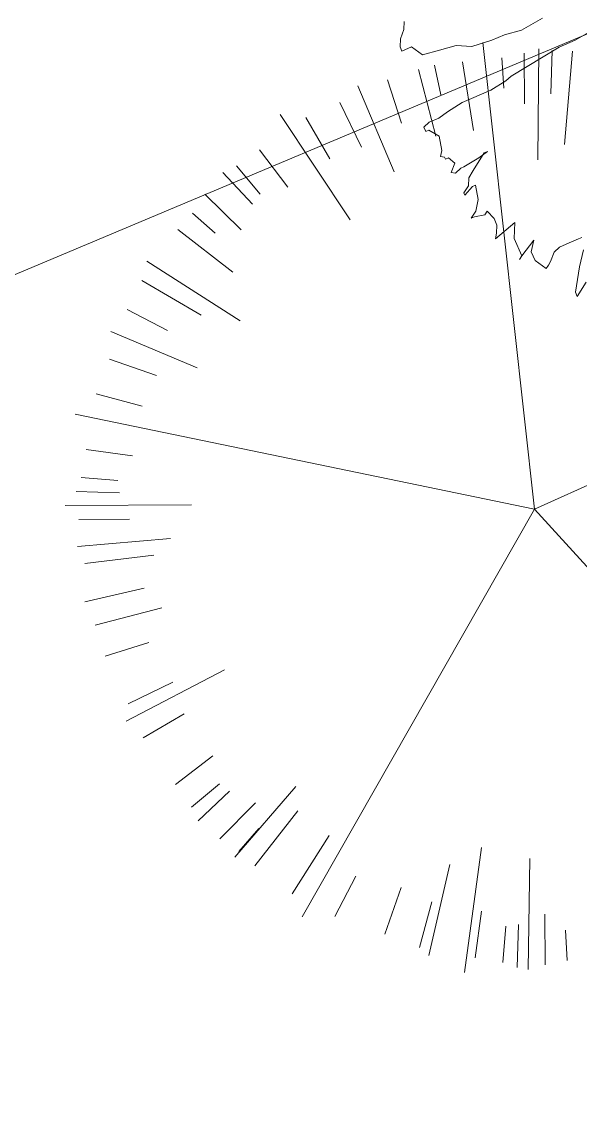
# Model space of a CAD drawing. Header units: millimetres. Extents: x 2402294 to 3337895, y 3394997 to 3969149.
# Drawn here: x 2493435 to 2495255, y 3448376 to 3451932 of the extents above; entities that cross this region are included whole.
import ezdxf

# ---------------------------------------------------------------- set-up
doc = ezdxf.new("R2010")
doc.units = ezdxf.units.MM
doc.header["$MEASUREMENT"] = 0
doc.layers.add('electrical poles', color=10, linetype='Continuous', lineweight=5)
doc.layers.add('greenery', color=82, linetype='Continuous', lineweight=5)

# ---------------------------------------------------------------- blocks, each defined once
blk = doc.blocks.new('PLANT-48-flat-7-flat-1-flat-1-flat-1')
at = {"layer": 'greenery', "ltscale": 5}
for p, q in [((35.7, -18.7), (-132.5, 1501.4)), ((1.4, 1466.6), (2.7, 1301.2)), ((45.9, 1119.4), (49.2, 1481.2)), ((92.6, 1475.1), (88.4, 1334.2)), ((133.8, 1169.2), (158.9, 1473)), ((-290, 1427.9), (-269.4, 1330.9)), ((-199.6, 1439), (-162.8, 1215.3)), ((-71, 1451.8), (-64.9, 1352.8)), ((-342.8, 1413.6), (-286, 1195.8)), ((-421.5, 1080), (-540.5, 1360.6)), ((-443.1, 1380.4), (-398.5, 1238.9)), ((-598.6, 1306.3), (-528.2, 1160.7)), ((-565.2, 924), (-793.6, 1266.4)), ((-709.3, 1256.9), (-631.8, 1123)), ((-861.1, 1152), (-768.4, 1030.4)), ((-980.3, 1077.8), (-883.7, 975.2)), ((-935.9, 1099.2), (-859, 1007.8)), ((-1038.8, 1007.3), (-921, 891.3)), ((-1079.5, 945.6), (-1005.2, 880)), ((-1126.5, 892.5), (-947.6, 753)), ((-923.3, 594.2), (-1228.2, 789.1)), ((-1244.7, 726.4), (-1050.6, 612.6)), ((-1292.2, 632.1), (-1160.6, 563.5)), ((35.7, -18.7), (1429.5, 611)), ((-1063.8, 441.7), (-1344.9, 559.4)), ((-1349.7, 469.7), (-1197, 416.5)), ((-1393.1, 356.5), (-1243.6, 316.6)), ((35.7, -18.7), (-1462, 291.1)), ((-1426.3, 175), (-1274.8, 154.5)), ((-1441.8, 84.7), (-1322.8, 74.5)), ((-1458.1, 38.2), (-1317.2, 34)), ((-1082.5, -4.3), (-1494, -7.5)), ((35.7, -18.7), (-721.8, -1347.4)), ((35.7, -18.7), (1065.3, -1149.7)), ((-1449.6, -53), (-1284.3, -51.8)), ((-1150.6, -114), (-1454.2, -140.4)), ((-1430.4, -196.2), (-1205.3, -168.3)), ((-1430.2, -320.4), (-1236.8, -276.1)), ((-1396.6, -397.2), (-1178.8, -340.4)), ((-1363.4, -497.5), (-1221.9, -452.9)), ((-974.6, -542.7), (-1295.8, -709.3)), ((-1289.3, -653), (-1143.7, -582.6)), ((-1239.9, -763.7), (-1106, -686.2)), ((-1135, -915.5), (-1013.4, -822.8)), ((-1082.2, -990.3), (-990.8, -913.4)), ((-742, -922.1), (-940.8, -1153.1)), ((-1060.8, -1034.7), (-958.2, -938.1)), ((-990.3, -1093.2), (-874.3, -975.4)), ((-875.5, -1180.9), (-736.1, -1002)), ((-928.7, -1133.9), (-863, -1059.6)), ((-754.5, -1271.8), (-633.9, -1081.8)), ((-136.7, -1121), (-192.2, -1528.8)), ((19.9, -1156.6), (14.9, -1518.4)), ((-240.3, -1176.3), (-308.9, -1473.3)), ((-615.1, -1346.6), (-546.5, -1215)), ((-452.7, -1404.1), (-399.5, -1251.4)), ((-339.5, -1447.5), (-299.6, -1298)), ((-158, -1480.7), (-137.5, -1329.2)), ((70, -1504), (68.7, -1338.7)), ((-67.7, -1496.2), (-57.5, -1377.2)), ((-21.3, -1512.5), (-17, -1371.6)), ((142.4, -1489.2), (136.3, -1390.2))]:
    blk.add_line(p, q, dxfattribs=at)
blk = doc.blocks.new('tr-flat-4-flat-1-flat-1-flat-1')
at = {"layer": 'greenery', "color": 3, "ltscale": 5}
for p, q in [((472859.3, -1754325.4), (472858.3, -1754351.2)), ((472859.3, -1754325.4), (472858.3, -1754351.2)), ((473241.3, -1754353.2), (473310.6, -1754314.4)), ((473241.3, -1754353.2), (473310.6, -1754314.4)), ((472858.3, -1754351.2), (472846.9, -1754381.6)), ((472858.3, -1754351.2), (472846.9, -1754381.6)), ((473186.4, -1754368.7), (473241.3, -1754353.2)), ((473186.4, -1754368.7), (473241.3, -1754353.2)), ((473475.2, -1754352.5), (473416.2, -1754386.7)), ((473475.2, -1754352.5), (473416.2, -1754386.7)), ((472846.9, -1754381.6), (472845.9, -1754407.5)), ((472846.9, -1754381.6), (472845.9, -1754407.5)), ((472846.9, -1754381.6), (472846.9, -1754381.6)), ((472846.9, -1754381.6), (472846.9, -1754381.6)), ((473079.8, -1754406.8), (473145, -1754386.8)), ((473079.8, -1754406.8), (473145, -1754386.8)), ((473145, -1754386.8), (473186.4, -1754368.7)), ((473145, -1754386.8), (473186.4, -1754368.7)), ((473416.2, -1754386.7), (473364.5, -1754409.4)), ((473416.2, -1754386.7), (473364.5, -1754409.4)), ((472845.9, -1754407.5), (472852.1, -1754421.7)), ((472845.9, -1754407.5), (472845.9, -1754407.5)), ((472845.9, -1754407.5), (472852.1, -1754421.7)), ((472845.9, -1754407.5), (472845.9, -1754407.5)), ((472852.1, -1754421.7), (472883.1, -1754408.1)), ((472852.1, -1754421.7), (472883.1, -1754408.1)), ((472852.1, -1754421.7), (472852.1, -1754421.7)), ((472852.1, -1754421.7), (472852.1, -1754421.7)), ((472883.1, -1754408.1), (472919.4, -1754434.6)), ((472883.1, -1754408.1), (472919.4, -1754434.6)), ((472919.4, -1754434.6), (472974.2, -1754419.1)), ((472919.4, -1754434.6), (472974.2, -1754419.1)), ((472974.2, -1754419.1), (473029.1, -1754403.6)), ((472974.2, -1754419.1), (473029.1, -1754403.6)), ((473029.1, -1754403.6), (473079.8, -1754406.8)), ((473029.1, -1754403.6), (473079.8, -1754406.8)), ((473364.5, -1754409.4), (473208.2, -1754503.1)), ((473364.5, -1754409.4), (473208.2, -1754503.1)), ((473208.2, -1754503.1), (473190.6, -1754519.2)), ((473208.2, -1754503.1), (473190.6, -1754519.2)), ((473190.6, -1754519.2), (473142, -1754549)), ((473190.6, -1754519.2), (473142, -1754549)), ((473142, -1754549), (473048.8, -1754589.7)), ((473142, -1754549), (473048.8, -1754589.7)), ((473048.8, -1754589.7), (473000.2, -1754619.4)), ((473048.8, -1754589.7), (473000.2, -1754619.4)), ((472972.2, -1754640.1), (472941.2, -1754653.7)), ((472972.2, -1754640.1), (472941.2, -1754653.7)), ((473000.2, -1754619.4), (472972.2, -1754640.1)), ((473000.2, -1754619.4), (472972.2, -1754640.1)), ((472941.2, -1754653.7), (472923.6, -1754669.8)), ((472941.2, -1754653.7), (472923.6, -1754669.8)), ((472923.6, -1754669.8), (472929.8, -1754684)), ((472923.6, -1754669.8), (472923.6, -1754669.8)), ((472923.6, -1754669.8), (472929.8, -1754684)), ((472923.6, -1754669.8), (472923.6, -1754669.8)), ((472929.8, -1754684), (472940.1, -1754679.5)), ((472929.8, -1754684), (472940.1, -1754679.5)), ((472940.1, -1754679.5), (472973.3, -1754698.9)), ((472940.1, -1754679.5), (472940.1, -1754679.5)), ((472940.1, -1754679.5), (472973.3, -1754698.9)), ((472940.1, -1754679.5), (472940.1, -1754679.5)), ((472973.3, -1754698.9), (472981.6, -1754746.1)), ((472973.3, -1754698.9), (472981.6, -1754746.1)), ((472981.6, -1754746.1), (472977.4, -1754764.8)), ((472981.6, -1754746.1), (472977.4, -1754764.8)), ((473102.7, -1754769.3), (473130.6, -1754748.6)), ((473102.7, -1754769.3), (473130.6, -1754748.6)), ((473130.6, -1754748.6), (473120.3, -1754753.1)), ((473130.6, -1754748.6), (473120.3, -1754753.1)), ((472977.4, -1754764.8), (472990.9, -1754767.4)), ((472977.4, -1754764.8), (472977.4, -1754764.8)), ((472977.4, -1754764.8), (472990.9, -1754767.4)), ((472977.4, -1754764.8), (472977.4, -1754764.8)), ((472990.9, -1754767.4), (472994, -1754774.5)), ((472990.9, -1754767.4), (472994, -1754774.5)), ((472994, -1754774.5), (473004.3, -1754770)), ((472994, -1754774.5), (473004.3, -1754770)), ((473004.3, -1754770), (473024, -1754786.8)), ((473004.3, -1754770), (473024, -1754786.8)), ((473024, -1754786.8), (473012.6, -1754817.1)), ((473024, -1754786.8), (473012.6, -1754817.1)), ((473054, -1754799), (473102.7, -1754769.3)), ((473054, -1754799), (473102.7, -1754769.3)), ((473120.3, -1754753.1), (473084, -1754811.3)), ((473120.3, -1754753.1), (473084, -1754811.3)), ((473012.6, -1754817.1), (473026.1, -1754819.7)), ((473012.6, -1754817.1), (473026.1, -1754819.7)), ((473026.1, -1754819.7), (473043.7, -1754803.6)), ((473026.1, -1754819.7), (473043.7, -1754803.6)), ((473043.7, -1754803.6), (473054, -1754799)), ((473043.7, -1754803.6), (473054, -1754799)), ((473084, -1754811.3), (473069.6, -1754834.6)), ((473084, -1754811.3), (473069.6, -1754834.6)), ((473069.6, -1754834.6), (473068.5, -1754860.4)), ((473069.6, -1754834.6), (473068.5, -1754860.4)), ((473082, -1754863), (473092.3, -1754858.5)), ((473082, -1754863), (473092.3, -1754858.5)), ((473092.3, -1754858.5), (473100.6, -1754905.7)), ((473092.3, -1754858.5), (473100.6, -1754905.7)), ((473068.5, -1754860.4), (473054, -1754883.7)), ((473068.5, -1754860.4), (473054, -1754883.7)), ((473054, -1754883.7), (473057.2, -1754890.8)), ((473054, -1754883.7), (473057.2, -1754890.8)), ((473057.2, -1754890.8), (473082, -1754863)), ((473057.2, -1754890.8), (473082, -1754863)), ((473100.6, -1754905.7), (473092.4, -1754943.1)), ((473100.6, -1754905.7), (473092.4, -1754943.1)), ((473092.4, -1754943.1), (473077.9, -1754966.4)), ((473092.4, -1754943.1), (473077.9, -1754966.4)), ((473077.9, -1754966.4), (473088.2, -1754961.9)), ((473077.9, -1754966.4), (473088.2, -1754961.9)), ((473088.2, -1754961.9), (473122.4, -1754955.4)), ((473088.2, -1754961.9), (473122.4, -1754955.4)), ((473122.4, -1754955.4), (473129.6, -1754943.8)), ((473122.4, -1754955.4), (473129.6, -1754943.8)), ((473129.6, -1754943.8), (473152.4, -1754967.7)), ((473129.6, -1754943.8), (473152.4, -1754967.7)), ((473152.4, -1754967.7), (473161.7, -1754989)), ((473152.4, -1754967.7), (473161.7, -1754989)), ((473156.6, -1755033.6), (473219.7, -1754980.6)), ((473156.6, -1755033.6), (473219.7, -1754980.6)), ((473161.7, -1754989), (473160.7, -1755014.8)), ((473161.7, -1754989), (473160.7, -1755014.8)), ((473219.7, -1754980.6), (473217.6, -1755032.3)), ((473219.7, -1754980.6), (473217.6, -1755032.3)), ((473160.7, -1755014.8), (473156.6, -1755033.6)), ((473160.7, -1755014.8), (473156.6, -1755033.6)), ((473217.6, -1755032.3), (473242.5, -1755089.2)), ((473217.6, -1755032.3), (473242.5, -1755089.2)), ((473396.7, -1755047.1), (473427.8, -1755033.6)), ((473396.7, -1755047.1), (473427.8, -1755033.6)), ((473427.8, -1755033.6), (473438.1, -1755029)), ((473427.8, -1755033.6), (473438.1, -1755029)), ((473242.5, -1755089.2), (473281.8, -1755038.1)), ((473242.5, -1755089.2), (473281.8, -1755038.1)), ((473281.8, -1755038.1), (473273.5, -1755075.6)), ((473281.8, -1755038.1), (473273.5, -1755075.6)), ((473348.1, -1755076.9), (473365.7, -1755060.7)), ((473348.1, -1755076.9), (473365.7, -1755060.7)), ((473365.7, -1755060.7), (473396.7, -1755047.1)), ((473365.7, -1755060.7), (473396.7, -1755047.1)), ((473443.3, -1755069.1), (473430.9, -1755125.3)), ((473443.3, -1755069.1), (473430.9, -1755125.3)), ((473235.2, -1755100.8), (473242.5, -1755089.2)), ((473242.5, -1755089.2), (473235.2, -1755100.8)), ((473235.2, -1755100.8), (473242.5, -1755089.2)), ((473242.5, -1755089.2), (473235.2, -1755100.8)), ((473273.5, -1755075.6), (473279.7, -1755089.8)), ((473273.5, -1755075.6), (473279.7, -1755089.8)), ((473279.7, -1755089.8), (473286, -1755104)), ((473279.7, -1755089.8), (473286, -1755104)), ((473286, -1755104), (473322.2, -1755130.5)), ((473286, -1755104), (473322.2, -1755130.5)), ((473329.4, -1755118.9), (473336.7, -1755107.2)), ((473329.4, -1755118.9), (473336.7, -1755107.2)), ((473336.7, -1755107.2), (473348.1, -1755076.9)), ((473336.7, -1755107.2), (473348.1, -1755076.9)), ((473322.2, -1755130.5), (473329.4, -1755118.9)), ((473322.2, -1755130.5), (473329.4, -1755118.9)), ((473430.9, -1755125.3), (473417.4, -1755207.4)), ((473430.9, -1755125.3), (473417.4, -1755207.4)), ((473430.9, -1755125.3), (473430.9, -1755125.3)), ((473430.9, -1755125.3), (473430.9, -1755125.3)), ((473423.7, -1755221.6), (473452.6, -1755175.1)), ((473423.7, -1755221.6), (473452.6, -1755175.1)), ((473417.4, -1755207.4), (473423.7, -1755221.6)), ((473417.4, -1755207.4), (473423.7, -1755221.6)), ((473423.7, -1755221.6), (473423.7, -1755221.6)), ((473423.7, -1755221.6), (473423.7, -1755221.6))]:
    blk.add_line(p, q, dxfattribs=at)

msp = doc.modelspace()

# ---------------------------------------------------------------- linework, layer by layer
at = {"layer": 'electrical poles', "ltscale": 5}
msp.add_lwpolyline([(2521196.3, 3469640), (2521794.4, 3470952), (2519201.1, 3483452.6), (2513004.7, 3492825.3), (2490647.9, 3492811.3), (2479721.5, 3493030), (2479721.5, 3473886.1), (2479721.5, 3464277.2), (2473239.3, 3455653), (2486336.7, 3448134.4), (2496746.9, 3452509.8), (2508642.7, 3448942.6), (2526729.7, 3451850.1), (2521132.7, 3467725)], dxfattribs=at)

# ---------------------------------------------------------------- block references
at = {"ltscale": 5}
for name, p in [('tr-flat-4-flat-1-flat-1-flat-1', (2021822.1, 5206258.3)), ('PLANT-48-flat-7-flat-1-flat-1-flat-1', (2495070.7, 3450362.9))]:
    msp.add_blockref(name, p, dxfattribs=at)

doc.saveas('drawing.dxf')
